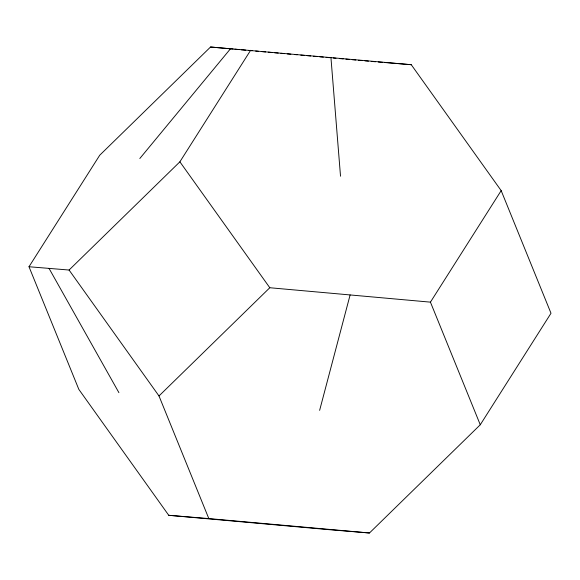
<?xml version="1.0" encoding="UTF-8"?>
<svg xmlns="http://www.w3.org/2000/svg" width="580" height="580" viewBox="0 0 580 580"><rect width="100%" height="100%" fill="white"/><g stroke="black" fill="none" stroke-linecap="round" stroke-linejoin="round"><path stroke-width="0.87" d="M319.631 410.364L350.117 294.945M29 266.742L99.731 155.23L210.54 47.009L411.256 64.706L501.171 190.631L551 313.258L480.269 424.77L369.46 532.991L329.382 529.699L168.744 515.294L78.829 389.368L29 266.742L69.078 270.034L179.887 161.813L250.618 50.3M480.269 424.77L430.44 302.144L501.171 190.631M139.809 158.521L230.579 48.655M369.46 532.991L208.822 518.585L158.993 395.959L269.801 287.738L430.44 302.144M371.178 61.415L375.63 61.777M378.305 62.002L382.757 62.364M384.54 62.509L411.256 64.706M168.744 515.294L208.822 518.585M210.54 47.009L233.102 49.032M234.907 49.191L239.417 49.597M241.222 49.757L245.731 50.163M248.443 50.402L252.054 50.728M255.664 51.054L258.368 51.294M261.979 51.62L265.589 51.946M268.293 52.186L271.904 52.512M274.615 52.751L278.226 53.077M280.93 53.317L284.541 53.643M287.245 53.889L290.856 54.208M294.466 54.534L297.177 54.774M300.788 55.1L304.391 55.426M307.103 55.666L310.713 55.992M313.418 56.231L317.028 56.557M319.739 56.797L323.35 57.123M326.054 57.369L329.665 57.688M333.275 58.014L335.979 58.254M339.59 58.58L343.2 58.906M345.905 59.145L349.515 59.472M352.227 59.711L355.837 60.037M358.541 60.276L362.152 60.603M364.863 60.849L368.467 61.168M179.887 161.813L269.801 287.738M69.078 270.034L158.993 395.959M49.039 268.388L118.915 392.667M330.933 57.507L340.525 176.226"/></g></svg>
